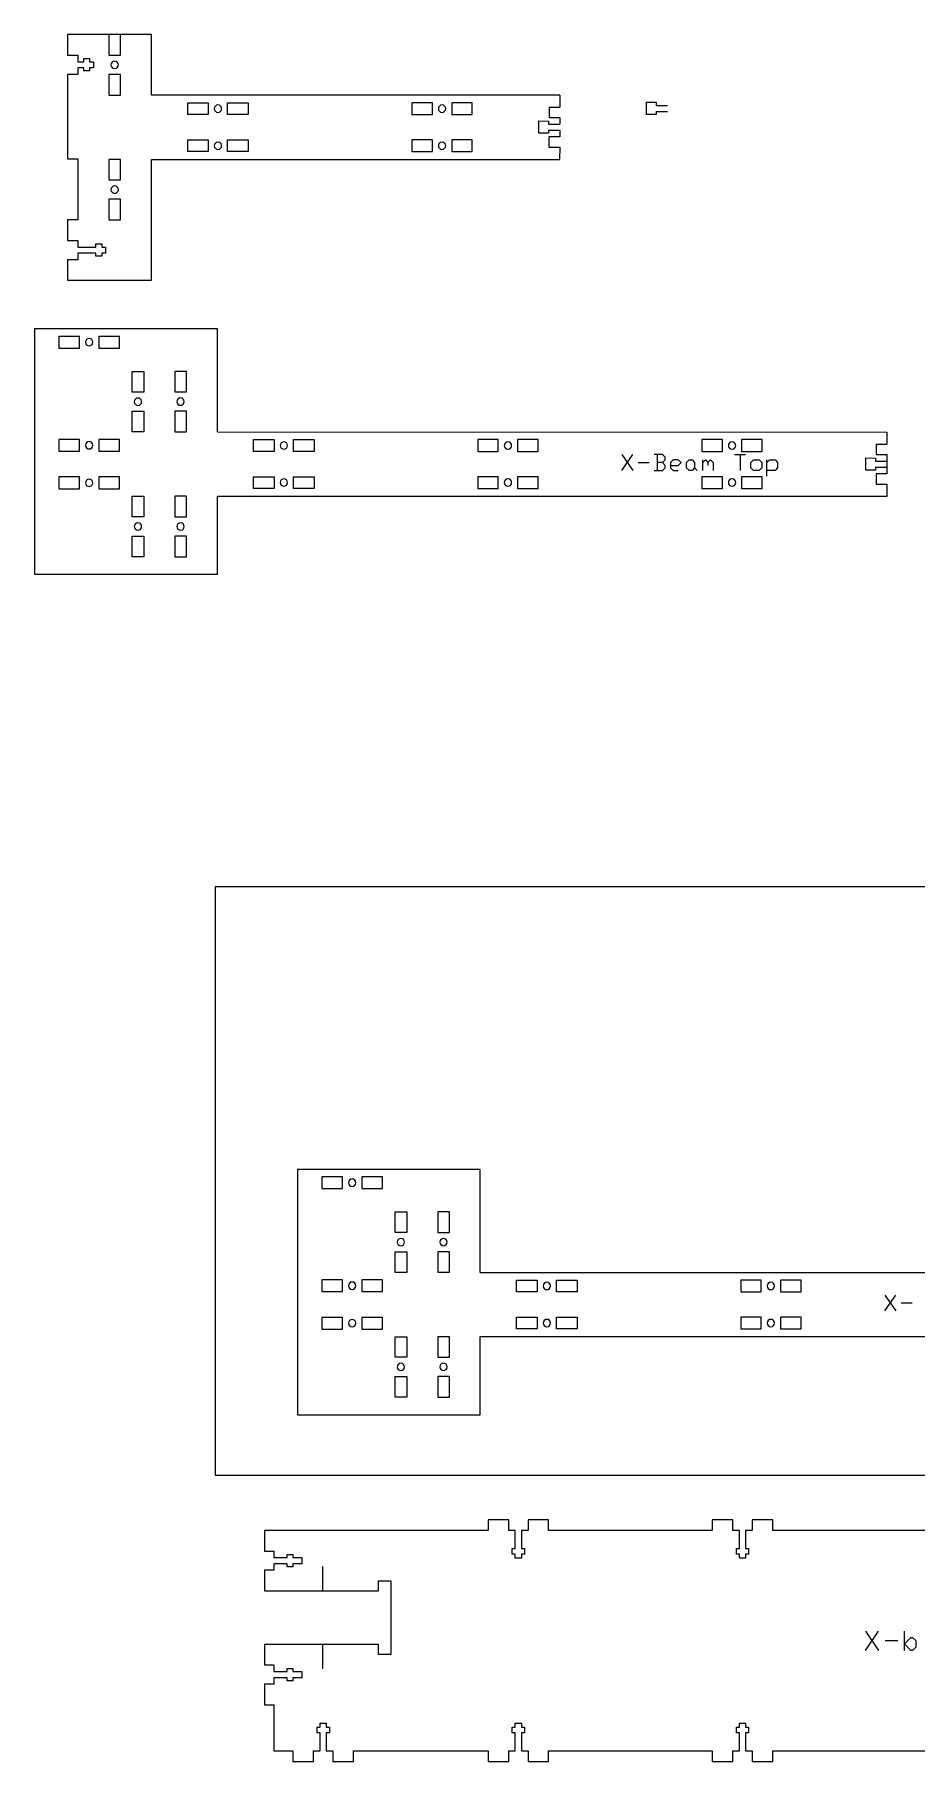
# Model space of a CAD drawing. Header units: inches. Extents: x -3.7 to 37, y -1.7 to 33.5.
# Drawn here: x -3.69 to 14.29, y -1.71 to 33.51 of the extents above; entities that cross this region are included whole.
import ezdxf

# ---------------------------------------------------------------- set-up
doc = ezdxf.new("R2010")
doc.units = ezdxf.units.IN
doc.header["$MEASUREMENT"] = 0
doc.layers.get('0').update_dxf_attribs({"linetype": 'CONTINUOUS', "true_color": 0xffffff})
doc.layers.add('CUT_SHEET_5', color=179, linetype='CONTINUOUS', true_color=0x131326)

# ---------------------------------------------------------------- blocks, each defined once
blk = doc.blocks.new('BORDER')
for p, q in [((24, 0), (0, 0)), ((0, 0), (0, -12)), ((24, -12), (24, 0)), ((0, -12), (24, -12))]:
    blk.add_line(p, q)
blk = doc.blocks.new('x_beam_top_L')
at = {"layer": 'CUT_SHEET_5', "color": 3, "lineweight": 15, "true_color": 0x00ff00}
for p, q in [((3.728, 0), (0, 0)), ((0, 0), (0, -5.003)), ((3.728, -2.099), (3.728, 0)), ((3.728, -2.099), (17.377, -2.103)), ((17.377, -2.103), (17.377, -2.351)), ((16.949, -2.881), (16.949, -2.631)), ((16.949, -2.631), (17.149, -2.632)), ((17.149, -2.632), (17.149, -2.695)), ((17.149, -2.695), (17.377, -2.695)), ((17.377, -2.561), (17.377, -2.695)), ((17.377, -2.695), (17.377, -2.821)), ((17.149, -2.882), (16.949, -2.881)), ((17.148, -2.821), (17.377, -2.821)), ((17.149, -2.821), (17.149, -2.882)), ((17.376, -3.164), (17.376, -3.411)), ((17.377, -2.821), (17.377, -2.954)), ((3.728, -5.003), (3.728, -3.411)), ((3.728, -3.411), (17.376, -3.411)), ((17.376, -3.411), (17.376, -3.414)), ((0, -5.003), (3.728, -5.003))]:
    blk.add_line(p, q, dxfattribs=at)
at = {"layer": 'CUT_SHEET_5', "color": 1, "lineweight": 15, "true_color": 0xff0000}
for p, q in [((0.918, -0.151), (0.498, -0.151)), ((0.498, -0.151), (0.498, -0.391)), ((0.918, -0.391), (0.918, -0.151)), ((1.731, -0.151), (1.311, -0.151)), ((1.311, -0.151), (1.311, -0.391)), ((1.731, -0.391), (1.731, -0.151)), ((0.498, -0.391), (0.918, -0.391)), ((1.311, -0.391), (1.731, -0.391)), ((1.989, -1.286), (1.989, -0.866)), ((1.989, -0.866), (2.229, -0.866)), ((2.229, -0.866), (2.229, -1.286)), ((3.098, -0.865), (2.858, -0.865)), ((2.858, -0.865), (2.858, -1.285)), ((3.098, -1.285), (3.098, -0.865)), ((2.229, -1.286), (1.989, -1.286)), ((2.858, -1.285), (3.098, -1.285)), ((1.989, -2.099), (1.989, -1.679)), ((1.989, -1.679), (2.229, -1.679)), ((2.229, -1.679), (2.229, -2.099)), ((3.098, -1.679), (2.858, -1.679)), ((2.858, -1.679), (2.858, -2.098)), ((3.098, -2.098), (3.098, -1.679)), ((2.229, -2.099), (1.989, -2.099)), ((2.858, -2.098), (3.098, -2.098)), ((0.918, -2.252), (0.498, -2.252)), ((0.498, -2.252), (0.498, -2.492)), ((0.918, -2.492), (0.918, -2.252)), ((1.731, -2.252), (1.311, -2.252)), ((1.311, -2.252), (1.311, -2.492)), ((1.731, -2.492), (1.731, -2.252)), ((4.467, -2.257), (4.887, -2.257)), ((4.467, -2.497), (4.467, -2.257)), ((4.887, -2.257), (4.887, -2.497)), ((5.281, -2.257), (5.7, -2.257)), ((5.281, -2.497), (5.281, -2.257)), ((5.7, -2.257), (5.7, -2.497)), ((9.456, -2.257), (9.036, -2.257)), ((9.036, -2.257), (9.036, -2.497)), ((9.456, -2.497), (9.456, -2.257)), ((10.269, -2.257), (9.85, -2.257)), ((9.85, -2.257), (9.85, -2.497)), ((10.269, -2.497), (10.269, -2.257)), ((14.025, -2.257), (13.605, -2.257)), ((13.605, -2.257), (13.605, -2.497)), ((14.025, -2.497), (14.025, -2.257)), ((14.838, -2.257), (14.418, -2.257)), ((14.418, -2.257), (14.418, -2.497)), ((14.838, -2.497), (14.838, -2.257)), ((17.162, -2.351), (17.162, -2.561)), ((17.162, -2.351), (17.377, -2.351)), ((0.498, -2.492), (0.918, -2.492)), ((1.311, -2.492), (1.731, -2.492)), ((4.887, -2.497), (4.467, -2.497)), ((5.7, -2.497), (5.281, -2.497)), ((9.036, -2.497), (9.456, -2.497)), ((9.85, -2.497), (10.269, -2.497)), ((13.605, -2.497), (14.025, -2.497)), ((14.418, -2.497), (14.838, -2.497)), ((17.162, -2.561), (17.376, -2.561)), ((0.918, -3.018), (0.498, -3.018)), ((0.498, -3.018), (0.498, -3.258)), ((0.918, -3.258), (0.918, -3.018)), ((1.731, -3.018), (1.311, -3.018)), ((1.311, -3.018), (1.311, -3.258)), ((1.731, -3.258), (1.731, -3.018)), ((4.467, -3.253), (4.467, -3.013)), ((4.467, -3.013), (4.887, -3.013)), ((4.887, -3.013), (4.887, -3.253)), ((5.281, -3.253), (5.281, -3.013)), ((5.281, -3.013), (5.7, -3.013)), ((5.7, -3.013), (5.7, -3.253)), ((9.456, -3.013), (9.036, -3.013)), ((9.036, -3.013), (9.036, -3.253)), ((9.456, -3.253), (9.456, -3.013)), ((10.269, -3.013), (9.849, -3.013)), ((9.849, -3.013), (9.849, -3.253)), ((10.269, -3.253), (10.269, -3.013)), ((14.025, -3.013), (13.605, -3.013)), ((13.605, -3.013), (13.605, -3.253)), ((14.025, -3.253), (14.025, -3.013)), ((14.838, -3.013), (14.418, -3.013)), ((14.418, -3.013), (14.418, -3.253)), ((14.838, -3.253), (14.838, -3.013)), ((17.158, -2.955), (17.158, -3.164)), ((17.373, -2.955), (17.158, -2.955)), ((17.158, -3.164), (17.376, -3.164)), ((0.498, -3.258), (0.918, -3.258)), ((1.311, -3.258), (1.731, -3.258)), ((1.989, -3.832), (1.989, -3.412)), ((1.989, -3.412), (2.229, -3.412)), ((2.229, -3.412), (2.229, -3.832)), ((3.098, -3.411), (2.858, -3.411)), ((2.858, -3.411), (2.858, -3.831)), ((3.098, -3.831), (3.098, -3.411)), ((4.887, -3.253), (4.467, -3.253)), ((5.7, -3.253), (5.281, -3.253)), ((9.036, -3.253), (9.456, -3.253)), ((9.849, -3.253), (10.269, -3.253)), ((13.605, -3.253), (14.025, -3.253)), ((14.418, -3.253), (14.838, -3.253)), ((2.229, -3.832), (1.989, -3.832)), ((2.858, -3.831), (3.098, -3.831)), ((1.989, -4.645), (1.989, -4.225)), ((1.989, -4.225), (2.229, -4.225)), ((2.229, -4.225), (2.229, -4.645)), ((3.098, -4.225), (2.858, -4.225)), ((2.858, -4.225), (2.858, -4.644)), ((2.903, -4.028), (2.903, -4.028)), ((3.098, -4.644), (3.098, -4.225)), ((2.229, -4.645), (1.989, -4.645)), ((2.858, -4.644), (3.098, -4.644))]:
    blk.add_line(p, q, dxfattribs=at)
at = {"layer": 'CUT_SHEET_5', "color": 7, "lineweight": 15, "true_color": 0xffffff}
for p, q in [((11.978, -2.562), (12.197, -2.887)), ((11.978, -2.887), (12.197, -2.562)), ((12.311, -2.721), (12.53, -2.721)), ((12.802, -2.562), (12.636, -2.562)), ((12.696, -2.562), (12.696, -2.887)), ((12.802, -2.721), (12.696, -2.721)), ((12.855, -2.615), (12.802, -2.562)), ((12.802, -2.721), (12.855, -2.668)), ((12.855, -2.781), (12.802, -2.721)), ((12.855, -2.668), (12.855, -2.615)), ((12.855, -2.834), (12.855, -2.781)), ((13.021, -2.668), (12.968, -2.721)), ((12.968, -2.721), (12.968, -2.834)), ((12.968, -2.781), (13.126, -2.781)), ((13.126, -2.668), (13.021, -2.668)), ((13.187, -2.721), (13.126, -2.668)), ((13.126, -2.781), (13.187, -2.721)), ((13.293, -2.721), (13.345, -2.668)), ((13.293, -2.834), (13.293, -2.721)), ((13.345, -2.668), (13.406, -2.668)), ((13.406, -2.668), (13.459, -2.721)), ((13.459, -2.721), (13.459, -2.834)), ((13.625, -2.721), (13.678, -2.668)), ((13.625, -2.887), (13.625, -2.668)), ((13.678, -2.668), (13.731, -2.721)), ((13.731, -2.721), (13.784, -2.668)), ((13.731, -2.721), (13.731, -2.781)), ((13.784, -2.668), (13.836, -2.721)), ((13.836, -2.721), (13.836, -2.887)), ((14.275, -2.562), (14.494, -2.562)), ((14.388, -2.562), (14.388, -2.887)), ((14.607, -2.721), (14.66, -2.668)), ((14.607, -2.834), (14.607, -2.721)), ((14.66, -2.668), (14.773, -2.668)), ((14.773, -2.668), (14.826, -2.721)), ((14.826, -2.721), (14.826, -2.834)), ((14.932, -2.721), (14.985, -2.668)), ((14.932, -3.001), (14.932, -2.668)), ((14.985, -2.668), (15.098, -2.668)), ((15.098, -2.668), (15.151, -2.721)), ((15.151, -2.721), (15.151, -2.834)), ((12.636, -2.887), (12.802, -2.887)), ((12.802, -2.887), (12.855, -2.834)), ((12.968, -2.834), (13.021, -2.887)), ((13.021, -2.887), (13.126, -2.887)), ((13.345, -2.887), (13.293, -2.834)), ((13.406, -2.887), (13.345, -2.887)), ((13.459, -2.834), (13.406, -2.887)), ((13.459, -2.834), (13.512, -2.887)), ((14.66, -2.887), (14.607, -2.834)), ((14.773, -2.887), (14.66, -2.887)), ((14.826, -2.834), (14.773, -2.887)), ((15.098, -2.887), (14.932, -2.887)), ((15.151, -2.834), (15.098, -2.887))]:
    blk.add_line(p, q, dxfattribs=at)
at = {"layer": 'CUT_SHEET_5', "color": 1, "lineweight": 15, "true_color": 0xff0000}
for points in [[(1.114, -0.196), (1.073, -0.196), (1.039, -0.229), (1.039, -0.271)], [(1.039, -0.271), (1.039, -0.312), (1.073, -0.346), (1.114, -0.346)], [(1.189, -0.271), (1.189, -0.229), (1.156, -0.196), (1.114, -0.196)], [(1.114, -0.346), (1.156, -0.346), (1.189, -0.312), (1.189, -0.271)], [(2.109, -1.408), (2.067, -1.408), (2.034, -1.441), (2.034, -1.483)], [(2.184, -1.483), (2.184, -1.441), (2.15, -1.408), (2.109, -1.408)], [(2.978, -1.407), (2.937, -1.407), (2.903, -1.441), (2.903, -1.482)], [(3.053, -1.482), (3.053, -1.441), (3.02, -1.407), (2.978, -1.407)], [(2.034, -1.483), (2.034, -1.524), (2.067, -1.558), (2.109, -1.558)], [(2.109, -1.558), (2.15, -1.558), (2.184, -1.524), (2.184, -1.483)], [(2.903, -1.482), (2.903, -1.523), (2.937, -1.557), (2.978, -1.557)], [(2.978, -1.557), (3.02, -1.557), (3.053, -1.523), (3.053, -1.482)], [(1.114, -2.297), (1.073, -2.297), (1.039, -2.33), (1.039, -2.372)], [(1.039, -2.372), (1.039, -2.413), (1.073, -2.447), (1.114, -2.447)], [(1.189, -2.372), (1.189, -2.33), (1.156, -2.297), (1.114, -2.297)], [(1.114, -2.447), (1.156, -2.447), (1.189, -2.413), (1.189, -2.372)], [(5.084, -2.302), (5.042, -2.302), (5.009, -2.336), (5.009, -2.377)], [(5.009, -2.377), (5.009, -2.418), (5.042, -2.452), (5.084, -2.452)], [(5.159, -2.377), (5.159, -2.336), (5.125, -2.302), (5.084, -2.302)], [(5.084, -2.452), (5.125, -2.452), (5.159, -2.418), (5.159, -2.377)], [(9.653, -2.302), (9.611, -2.302), (9.578, -2.336), (9.578, -2.377)], [(9.578, -2.377), (9.578, -2.418), (9.611, -2.452), (9.653, -2.452)], [(9.728, -2.377), (9.728, -2.336), (9.694, -2.302), (9.653, -2.302)], [(9.653, -2.452), (9.694, -2.452), (9.728, -2.418), (9.728, -2.377)], [(14.222, -2.302), (14.18, -2.302), (14.147, -2.336), (14.147, -2.377)], [(14.147, -2.377), (14.147, -2.418), (14.18, -2.452), (14.222, -2.452)], [(14.297, -2.377), (14.297, -2.336), (14.263, -2.302), (14.222, -2.302)], [(14.222, -2.452), (14.263, -2.452), (14.297, -2.418), (14.297, -2.377)], [(1.114, -3.063), (1.073, -3.063), (1.039, -3.097), (1.039, -3.138)], [(1.039, -3.138), (1.039, -3.179), (1.073, -3.213), (1.114, -3.213)], [(1.189, -3.138), (1.189, -3.097), (1.156, -3.063), (1.114, -3.063)], [(1.114, -3.213), (1.156, -3.213), (1.189, -3.179), (1.189, -3.138)], [(5.084, -3.058), (5.042, -3.058), (5.009, -3.091), (5.009, -3.133)], [(5.009, -3.133), (5.009, -3.174), (5.042, -3.208), (5.084, -3.208)], [(5.159, -3.133), (5.159, -3.091), (5.125, -3.058), (5.084, -3.058)], [(5.084, -3.208), (5.125, -3.208), (5.159, -3.174), (5.159, -3.133)], [(9.653, -3.058), (9.611, -3.058), (9.578, -3.091), (9.578, -3.133)], [(9.578, -3.133), (9.578, -3.174), (9.611, -3.208), (9.653, -3.208)], [(9.728, -3.133), (9.728, -3.091), (9.694, -3.058), (9.653, -3.058)], [(9.653, -3.208), (9.694, -3.208), (9.728, -3.174), (9.728, -3.133)], [(14.222, -3.058), (14.18, -3.058), (14.147, -3.091), (14.147, -3.133)], [(14.147, -3.133), (14.147, -3.174), (14.18, -3.208), (14.222, -3.208)], [(14.297, -3.133), (14.297, -3.091), (14.263, -3.058), (14.222, -3.058)], [(14.222, -3.208), (14.263, -3.208), (14.297, -3.174), (14.297, -3.133)], [(2.109, -3.954), (2.067, -3.954), (2.034, -3.987), (2.034, -4.028)], [(2.034, -4.028), (2.034, -4.07), (2.067, -4.103), (2.109, -4.103)], [(2.184, -4.028), (2.184, -3.987), (2.15, -3.954), (2.109, -3.954)], [(2.109, -4.103), (2.15, -4.103), (2.184, -4.07), (2.184, -4.028)], [(2.978, -3.953), (2.937, -3.953), (2.903, -3.986), (2.903, -4.028)], [(2.903, -4.028), (2.903, -4.069), (2.937, -4.103), (2.978, -4.103)], [(3.053, -4.028), (3.053, -3.986), (3.02, -3.953), (2.978, -3.953)], [(2.978, -4.103), (3.02, -4.103), (3.053, -4.069), (3.053, -4.028)]]:
    blk.add_open_spline(points, degree=3, dxfattribs=at)
blk = doc.blocks.new('x_bot_right')
at = {"layer": 'CUT_SHEET_5', "color": 3, "lineweight": 15, "true_color": 0x00ff00}
for p, q in [((1.714, 0), (0, 0)), ((0, 0), (0, -0.42)), ((1.714, -1.234), (1.714, 0)), ((1.084, -0.001), (0.845, -0.001)), ((0, -0.42), (0.215, -0.42)), ((0.215, -0.42), (0.215, -0.554)), ((0.215, -0.554), (0.333, -0.554)), ((0.333, -0.679), (0.215, -0.679)), ((0.215, -0.679), (0.215, -0.813)), ((0.333, -0.554), (0.333, -0.492)), ((0.333, -0.492), (0.451, -0.492)), ((0.333, -0.741), (0.333, -0.679)), ((0.451, -0.492), (0.451, -0.554)), ((0.451, -0.554), (0.53, -0.554)), ((0.53, -0.679), (0.451, -0.679)), ((0.451, -0.679), (0.451, -0.741)), ((0.53, -0.554), (0.53, -0.679)), ((0.215, -0.813), (0, -0.813)), ((0, -0.813), (0, -2.538)), ((0.451, -0.741), (0.333, -0.741)), ((5.355, -1.234), (1.714, -1.234)), ((10.039, -1.234), (5.355, -1.234)), ((10.039, -1.234), (10.038, -1.483)), ((9.823, -1.482), (9.823, -1.692)), ((9.823, -1.482), (10.038, -1.483)), ((9.823, -1.692), (10.038, -1.692)), ((10.038, -1.692), (10.038, -1.827)), ((9.611, -2.013), (9.611, -1.763)), ((9.611, -1.763), (9.81, -1.764)), ((9.81, -2.014), (9.611, -2.013)), ((9.81, -1.764), (9.81, -1.827)), ((9.81, -1.827), (10.038, -1.827)), ((9.81, -1.953), (10.038, -1.953)), ((9.81, -1.953), (9.81, -2.014)), ((9.819, -2.086), (9.819, -2.296)), ((10.034, -2.086), (9.819, -2.086)), ((10.038, -1.953), (10.038, -2.086)), ((9.819, -2.296), (10.038, -2.296)), ((10.038, -2.296), (10.037, -2.546)), ((0, -2.538), (0.215, -2.538)), ((0.215, -2.538), (0.215, -3.78)), ((1.714, -3.78), (1.714, -2.546)), ((1.714, -2.546), (5.355, -2.546)), ((5.355, -2.546), (10.037, -2.546)), ((0.215, -3.78), (0, -3.78)), ((0, -3.78), (0, -4.2)), ((1.714, -5.013), (1.714, -3.78)), ((0, -4.2), (0.215, -4.2)), ((0.215, -4.2), (0.215, -4.334)), ((0.215, -4.334), (0.583, -4.334)), ((0.583, -4.46), (0.215, -4.46)), ((0.215, -4.46), (0.215, -4.593)), ((0.583, -4.334), (0.583, -4.272)), ((0.583, -4.272), (0.701, -4.272)), ((0.583, -4.522), (0.583, -4.46)), ((0.701, -4.522), (0.583, -4.522)), ((0.701, -4.272), (0.701, -4.334)), ((0.701, -4.334), (0.78, -4.334)), ((0.78, -4.46), (0.701, -4.46)), ((0.701, -4.46), (0.701, -4.522)), ((0.78, -4.334), (0.78, -4.46)), ((0.215, -4.593), (0, -4.593)), ((0, -4.593), (0, -5.013)), ((0, -5.013), (1.714, -5.013))]:
    blk.add_line(p, q, dxfattribs=at)
at = {"layer": 'CUT_SHEET_5', "color": 1, "lineweight": 15, "true_color": 0xff0000}
for p, q in [((0.845, -0.001), (0.845, -0.42)), ((1.084, -0.42), (1.084, -0.001)), ((0.845, -0.42), (1.084, -0.42)), ((1.084, -0.814), (0.845, -0.814)), ((0.845, -0.814), (0.845, -1.234)), ((1.084, -1.234), (1.084, -0.814)), ((0.845, -1.234), (1.084, -1.234)), ((2.454, -1.392), (2.873, -1.392)), ((2.454, -1.632), (2.454, -1.392)), ((2.873, -1.392), (2.873, -1.632)), ((3.267, -1.392), (3.687, -1.392)), ((3.267, -1.632), (3.267, -1.392)), ((3.687, -1.392), (3.687, -1.632)), ((7.442, -1.392), (7.022, -1.392)), ((7.022, -1.392), (7.022, -1.632)), ((7.442, -1.632), (7.442, -1.392)), ((8.255, -1.392), (7.836, -1.392)), ((7.836, -1.392), (7.836, -1.632)), ((8.255, -1.632), (8.255, -1.392)), ((2.873, -1.632), (2.454, -1.632)), ((3.687, -1.632), (3.267, -1.632)), ((7.022, -1.632), (7.442, -1.632)), ((7.836, -1.632), (8.255, -1.632)), ((2.454, -2.388), (2.454, -2.148)), ((2.454, -2.148), (2.873, -2.148)), ((2.873, -2.388), (2.454, -2.388)), ((2.873, -2.148), (2.873, -2.388)), ((3.267, -2.388), (3.267, -2.148)), ((3.267, -2.148), (3.687, -2.148)), ((3.687, -2.388), (3.267, -2.388)), ((3.687, -2.148), (3.687, -2.388)), ((7.442, -2.148), (7.022, -2.148)), ((7.022, -2.148), (7.022, -2.388)), ((7.022, -2.388), (7.442, -2.388)), ((7.442, -2.388), (7.442, -2.148)), ((8.255, -2.148), (7.836, -2.148)), ((7.836, -2.148), (7.836, -2.388)), ((7.836, -2.388), (8.255, -2.388)), ((8.255, -2.388), (8.255, -2.148)), ((1.084, -2.547), (0.845, -2.547)), ((0.845, -2.547), (0.845, -2.966)), ((1.084, -2.966), (1.084, -2.547)), ((0.845, -2.966), (1.084, -2.966)), ((1.084, -3.36), (0.845, -3.36)), ((0.845, -3.36), (0.845, -3.78)), ((1.084, -3.78), (1.084, -3.36)), ((0.845, -3.78), (1.084, -3.78))]:
    blk.add_line(p, q, dxfattribs=at)
for points in [[(0.964, -0.542), (0.923, -0.542), (0.889, -0.576), (0.889, -0.617)], [(0.889, -0.617), (0.889, -0.659), (0.923, -0.692), (0.964, -0.692)], [(1.039, -0.617), (1.039, -0.576), (1.006, -0.542), (0.964, -0.542)], [(0.964, -0.692), (1.006, -0.692), (1.039, -0.659), (1.039, -0.617)], [(3.07, -1.437), (3.029, -1.437), (2.995, -1.471), (2.995, -1.512)], [(2.995, -1.512), (2.995, -1.554), (3.029, -1.587), (3.07, -1.587)], [(3.145, -1.512), (3.145, -1.471), (3.111, -1.437), (3.07, -1.437)], [(3.07, -1.587), (3.111, -1.587), (3.145, -1.554), (3.145, -1.512)], [(7.639, -1.437), (7.598, -1.437), (7.564, -1.471), (7.564, -1.512)], [(7.564, -1.512), (7.564, -1.554), (7.598, -1.587), (7.639, -1.587)], [(7.714, -1.512), (7.714, -1.471), (7.68, -1.437), (7.639, -1.437)], [(7.639, -1.587), (7.68, -1.587), (7.714, -1.554), (7.714, -1.512)], [(3.07, -2.193), (3.029, -2.193), (2.995, -2.227), (2.995, -2.268)], [(2.995, -2.268), (2.995, -2.309), (3.029, -2.343), (3.07, -2.343)], [(3.145, -2.268), (3.145, -2.227), (3.111, -2.193), (3.07, -2.193)], [(3.07, -2.343), (3.111, -2.343), (3.145, -2.309), (3.145, -2.268)], [(7.639, -2.193), (7.598, -2.193), (7.564, -2.227), (7.564, -2.268)], [(7.564, -2.268), (7.564, -2.309), (7.598, -2.343), (7.639, -2.343)], [(7.714, -2.268), (7.714, -2.227), (7.68, -2.193), (7.639, -2.193)], [(7.639, -2.343), (7.68, -2.343), (7.714, -2.309), (7.714, -2.268)], [(0.964, -3.088), (0.923, -3.088), (0.889, -3.122), (0.889, -3.163)], [(0.889, -3.163), (0.889, -3.204), (0.923, -3.238), (0.964, -3.238)], [(1.039, -3.163), (1.039, -3.122), (1.006, -3.088), (0.964, -3.088)], [(0.964, -3.238), (1.006, -3.238), (1.039, -3.204), (1.039, -3.163)]]:
    blk.add_open_spline(points, degree=3, dxfattribs=at)

msp = doc.modelspace()

# ---------------------------------------------------------------- linework, layer by layer
at = {"layer": 'CUT_SHEET_5', "color": 3, "lineweight": 15, "true_color": 0x00ff00}
for p, q in [((8.786, 31.875), (8.786, 32.125)), ((8.786, 32.125), (8.985, 32.125)), ((8.985, 32.125), (8.985, 32.061)), ((8.985, 32.061), (9.214, 32.062)), ((8.985, 31.875), (8.786, 31.875)), ((8.985, 31.936), (9.214, 31.936)), ((8.985, 31.936), (8.985, 31.875)), ((5.4, 10.363), (1.673, 10.363)), ((1.673, 10.363), (1.673, 5.359)), ((5.4, 8.263), (5.4, 10.363)), ((5.4, 8.263), (19.05, 8.26)), ((5.4, 5.359), (5.4, 6.952)), ((5.4, 6.952), (19.049, 6.952)), ((1.673, 5.359), (5.4, 5.359)), ((5.98, 3.215), (5.56, 3.215)), ((5.56, 3.215), (5.56, 3)), ((5.98, 3), (5.98, 3.215)), ((6.793, 3.215), (6.374, 3.215)), ((6.374, 3.215), (6.374, 3)), ((6.793, 3), (6.793, 3.215)), ((10.549, 3.215), (10.129, 3.215)), ((10.129, 3.215), (10.129, 3)), ((10.549, 3), (10.549, 3.215)), ((11.362, 3.215), (10.943, 3.215)), ((10.943, 3.215), (10.943, 3)), ((11.362, 3), (11.362, 3.215)), ((1, 3), (1, 2.58)), ((5.56, 3), (1, 3)), ((6.114, 3), (5.98, 3)), ((6.114, 2.632), (6.114, 3)), ((6.374, 3), (6.24, 3)), ((6.24, 3), (6.24, 2.632)), ((10.129, 3), (6.793, 3)), ((10.683, 3), (10.549, 3)), ((10.683, 2.632), (10.683, 3)), ((10.943, 3), (10.809, 3)), ((10.809, 3), (10.809, 2.632)), ((14.698, 3), (11.362, 3)), ((1, 2.58), (1.193, 2.58)), ((1.193, 2.58), (1.193, 2.446)), ((1.461, 2.446), (1.461, 2.508)), ((1.461, 2.508), (1.579, 2.508)), ((1.579, 2.508), (1.579, 2.446)), ((6.052, 2.514), (6.052, 2.632)), ((6.052, 2.632), (6.114, 2.632)), ((6.114, 2.514), (6.052, 2.514)), ((6.114, 2.435), (6.114, 2.514)), ((6.24, 2.632), (6.302, 2.632)), ((6.302, 2.514), (6.24, 2.514)), ((6.24, 2.514), (6.24, 2.435)), ((6.302, 2.632), (6.302, 2.514)), ((10.621, 2.514), (10.621, 2.632)), ((10.621, 2.632), (10.683, 2.632)), ((10.683, 2.514), (10.621, 2.514)), ((10.683, 2.435), (10.683, 2.514)), ((10.809, 2.632), (10.871, 2.632)), ((10.871, 2.514), (10.809, 2.514)), ((10.809, 2.514), (10.809, 2.435)), ((10.871, 2.632), (10.871, 2.514)), ((1.193, 2.187), (1, 2.187)), ((1, 2.187), (1, 1.767)), ((1.193, 2.446), (1.461, 2.446)), ((1.461, 2.321), (1.193, 2.321)), ((1.193, 2.321), (1.193, 2.187)), ((1.461, 2.259), (1.461, 2.321)), ((1.579, 2.259), (1.461, 2.259)), ((1.579, 2.446), (1.758, 2.446)), ((1.758, 2.321), (1.579, 2.321)), ((1.579, 2.321), (1.579, 2.259)), ((1.758, 2.446), (1.758, 2.321)), ((6.24, 2.435), (6.114, 2.435)), ((10.809, 2.435), (10.683, 2.435)), ((1, 1.767), (1.193, 1.767)), ((1.193, 1.767), (1.193, 1.766)), ((1.193, 1.766), (3.322, 1.766)), ((3.322, 1.766), (3.322, 1.971)), ((3.322, 1.971), (3.562, 1.971)), ((3.562, 1.971), (3.572, 1.971)), ((3.572, 1.971), (3.577, 1.971)), ((3.577, 1.971), (3.577, 0.472)), ((1.193, 0.676), (1, 0.676)), ((1, 0.676), (1, 0.257)), ((3.322, 0.677), (1.193, 0.677)), ((1.193, 0.677), (1.193, 0.676)), ((3.322, 0.472), (3.322, 0.677)), ((3.562, 0.472), (3.322, 0.472)), ((3.572, 0.472), (3.562, 0.472)), ((3.577, 0.472), (3.572, 0.472)), ((1, 0.257), (1.193, 0.257)), ((1.193, 0.257), (1.193, 0.123)), ((1.193, 0.123), (1.461, 0.123)), ((1.461, 0.123), (1.461, 0.185)), ((1.461, 0.185), (1.579, 0.185)), ((1.579, 0.185), (1.579, 0.123)), ((1.579, 0.123), (1.758, 0.123)), ((1.758, 0.123), (1.758, -0.003)), ((1.193, -0.137), (1, -0.137)), ((1, -0.137), (1, -0.557)), ((1.461, -0.003), (1.193, -0.003)), ((1.193, -0.003), (1.193, -0.137)), ((1.461, -0.065), (1.461, -0.003)), ((1.579, -0.065), (1.461, -0.065)), ((1.758, -0.003), (1.579, -0.003)), ((1.579, -0.003), (1.579, -0.065)), ((1, -0.557), (1.193, -0.557)), ((1.193, -0.557), (1.193, -1.497)), ((2.072, -1.129), (2.072, -1.011)), ((2.072, -1.011), (2.134, -1.011)), ((2.134, -1.011), (2.134, -0.932)), ((2.134, -0.932), (2.26, -0.932)), ((2.26, -0.932), (2.26, -1.011)), ((2.26, -1.011), (2.322, -1.011)), ((2.322, -1.011), (2.322, -1.129)), ((6.052, -1.129), (6.052, -1.011)), ((6.052, -1.011), (6.114, -1.011)), ((6.114, -1.011), (6.114, -0.932)), ((6.114, -0.932), (6.24, -0.932)), ((6.24, -0.932), (6.24, -1.011)), ((6.24, -1.011), (6.302, -1.011)), ((6.302, -1.011), (6.302, -1.129)), ((10.621, -1.129), (10.621, -1.011)), ((10.621, -1.011), (10.683, -1.011)), ((10.683, -1.011), (10.683, -0.932)), ((10.683, -0.932), (10.809, -0.932)), ((10.809, -0.932), (10.809, -1.011)), ((10.809, -1.011), (10.871, -1.011)), ((10.871, -1.011), (10.871, -1.129)), ((2.134, -1.129), (2.072, -1.129)), ((2.134, -1.497), (2.134, -1.129)), ((2.322, -1.129), (2.26, -1.129)), ((2.26, -1.129), (2.26, -1.497)), ((6.114, -1.129), (6.052, -1.129)), ((6.114, -1.497), (6.114, -1.129)), ((6.302, -1.129), (6.24, -1.129)), ((6.24, -1.129), (6.24, -1.497)), ((10.683, -1.129), (10.621, -1.129)), ((10.683, -1.497), (10.683, -1.129)), ((10.871, -1.129), (10.809, -1.129)), ((10.809, -1.129), (10.809, -1.497)), ((1.193, -1.497), (1.581, -1.497)), ((1.581, -1.497), (1.581, -1.712)), ((1.581, -1.712), (2.001, -1.712)), ((2.001, -1.712), (2.001, -1.497)), ((2.001, -1.497), (2.134, -1.497)), ((2.26, -1.497), (2.394, -1.497)), ((2.394, -1.497), (2.394, -1.712)), ((2.394, -1.712), (2.814, -1.712)), ((2.814, -1.712), (2.814, -1.497)), ((2.814, -1.497), (5.56, -1.497)), ((5.56, -1.497), (5.56, -1.712)), ((5.56, -1.712), (5.98, -1.712)), ((5.98, -1.712), (5.98, -1.497)), ((5.98, -1.497), (6.114, -1.497)), ((6.24, -1.497), (6.374, -1.497)), ((6.374, -1.497), (6.374, -1.712)), ((6.374, -1.712), (6.793, -1.712)), ((6.793, -1.712), (6.793, -1.497)), ((6.793, -1.497), (10.129, -1.497)), ((10.129, -1.497), (10.129, -1.712)), ((10.129, -1.712), (10.549, -1.712)), ((10.549, -1.712), (10.549, -1.497)), ((10.549, -1.497), (10.683, -1.497)), ((10.809, -1.497), (10.943, -1.497)), ((10.943, -1.497), (10.943, -1.712)), ((10.943, -1.712), (11.362, -1.712)), ((11.362, -1.712), (11.362, -1.497)), ((11.362, -1.497), (14.698, -1.497))]:
    msp.add_line(p, q, dxfattribs=at)
at = {"layer": 'CUT_SHEET_5', "color": 1, "lineweight": 15, "true_color": 0xff0000}
for p, q in [((2.59, 10.212), (2.17, 10.212)), ((2.17, 10.212), (2.17, 9.972)), ((2.17, 9.972), (2.59, 9.972)), ((2.59, 9.972), (2.59, 10.212)), ((3.403, 10.212), (2.984, 10.212)), ((2.984, 10.212), (2.984, 9.972)), ((2.984, 9.972), (3.403, 9.972)), ((3.403, 9.972), (3.403, 10.212)), ((3.661, 9.077), (3.661, 9.496)), ((3.661, 9.496), (3.901, 9.496)), ((3.901, 9.496), (3.901, 9.077)), ((4.771, 9.497), (4.531, 9.497)), ((4.531, 9.497), (4.531, 9.077)), ((4.771, 9.077), (4.771, 9.497)), ((3.901, 9.077), (3.661, 9.077)), ((4.531, 9.077), (4.771, 9.077)), ((3.661, 8.263), (3.661, 8.683)), ((3.661, 8.683), (3.901, 8.683)), ((3.901, 8.683), (3.901, 8.263)), ((4.771, 8.684), (4.531, 8.684)), ((4.531, 8.684), (4.531, 8.264)), ((4.771, 8.264), (4.771, 8.684)), ((2.59, 8.111), (2.17, 8.111)), ((2.17, 8.111), (2.17, 7.871)), ((2.59, 7.871), (2.59, 8.111)), ((3.403, 8.111), (2.984, 8.111)), ((2.984, 8.111), (2.984, 7.871)), ((3.403, 7.871), (3.403, 8.111)), ((3.901, 8.263), (3.661, 8.263)), ((4.531, 8.264), (4.771, 8.264)), ((6.14, 8.106), (6.56, 8.106)), ((6.14, 7.866), (6.14, 8.106)), ((6.56, 8.106), (6.56, 7.866)), ((6.953, 8.106), (7.373, 8.106)), ((6.953, 7.866), (6.953, 8.106)), ((7.373, 8.106), (7.373, 7.866)), ((11.129, 8.106), (10.709, 8.106)), ((10.709, 8.106), (10.709, 7.866)), ((11.129, 7.866), (11.129, 8.106)), ((11.942, 8.106), (11.522, 8.106)), ((11.522, 8.106), (11.522, 7.866)), ((11.942, 7.866), (11.942, 8.106)), ((2.17, 7.871), (2.59, 7.871)), ((2.984, 7.871), (3.403, 7.871)), ((6.56, 7.866), (6.14, 7.866)), ((7.373, 7.866), (6.953, 7.866)), ((10.709, 7.866), (11.129, 7.866)), ((11.522, 7.866), (11.942, 7.866)), ((2.59, 7.345), (2.17, 7.345)), ((2.17, 7.345), (2.17, 7.105)), ((2.17, 7.105), (2.59, 7.105)), ((2.59, 7.105), (2.59, 7.345)), ((3.403, 7.345), (2.984, 7.345)), ((2.984, 7.345), (2.984, 7.105)), ((2.984, 7.105), (3.403, 7.105)), ((3.403, 7.105), (3.403, 7.345)), ((6.14, 7.11), (6.14, 7.35)), ((6.14, 7.35), (6.56, 7.35)), ((6.56, 7.11), (6.14, 7.11)), ((6.56, 7.35), (6.56, 7.11)), ((6.953, 7.11), (6.953, 7.35)), ((6.953, 7.35), (7.373, 7.35)), ((7.373, 7.11), (6.953, 7.11)), ((7.373, 7.35), (7.373, 7.11)), ((11.129, 7.35), (10.709, 7.35)), ((10.709, 7.35), (10.709, 7.11)), ((10.709, 7.11), (11.129, 7.11)), ((11.129, 7.11), (11.129, 7.35)), ((11.942, 7.35), (11.522, 7.35)), ((11.522, 7.35), (11.522, 7.11)), ((11.522, 7.11), (11.942, 7.11)), ((11.942, 7.11), (11.942, 7.35)), ((3.661, 6.531), (3.661, 6.951)), ((3.661, 6.951), (3.901, 6.951)), ((3.901, 6.951), (3.901, 6.531)), ((4.771, 6.951), (4.531, 6.951)), ((4.531, 6.951), (4.531, 6.532)), ((4.771, 6.532), (4.771, 6.951)), ((3.901, 6.531), (3.661, 6.531)), ((4.531, 6.532), (4.771, 6.532)), ((3.661, 5.718), (3.661, 6.137)), ((3.661, 6.137), (3.901, 6.137)), ((3.901, 6.137), (3.901, 5.718)), ((4.771, 6.138), (4.531, 6.138)), ((4.531, 6.138), (4.531, 5.718)), ((4.576, 6.335), (4.576, 6.335)), ((4.771, 5.718), (4.771, 6.138)), ((3.901, 5.718), (3.661, 5.718)), ((4.531, 5.718), (4.771, 5.718))]:
    msp.add_line(p, q, dxfattribs=at)
at = {"layer": 'CUT_SHEET_5', "color": 7, "lineweight": 15, "true_color": 0xffffff}
for p, q in [((13.651, 7.8), (13.87, 7.475)), ((13.651, 7.475), (13.87, 7.8)), ((13.983, 7.642), (14.202, 7.642))]:
    msp.add_line(p, q, dxfattribs=at)
at = {"layer": 'CUT_SHEET_5', "color": 7, "lineweight": 15, "true_color": 0x000000}
for p, q in [((2.18, 2.266), (2.18, 1.766)), ((13.257, 0.949), (13.52, 0.554)), ((13.257, 0.554), (13.52, 0.949)), ((13.652, 0.752), (13.915, 0.752)), ((14.047, 0.554), (14.047, 0.949)), ((14.047, 0.686), (14.179, 0.818)), ((14.179, 0.818), (14.212, 0.818)), ((14.212, 0.818), (14.277, 0.752)), ((14.277, 0.752), (14.277, 0.62)), ((2.18, 0.677), (2.18, 0.177)), ((14.179, 0.554), (14.047, 0.686)), ((14.212, 0.554), (14.179, 0.554)), ((14.277, 0.62), (14.212, 0.554))]:
    msp.add_line(p, q, dxfattribs=at)
at = {"layer": 'CUT_SHEET_5', "color": 1, "lineweight": 15, "true_color": 0xff0000}
for points in [[(2.787, 10.167), (2.746, 10.167), (2.712, 10.133), (2.712, 10.092)], [(2.712, 10.092), (2.712, 10.05), (2.746, 10.017), (2.787, 10.017)], [(2.862, 10.092), (2.862, 10.133), (2.828, 10.167), (2.787, 10.167)], [(2.787, 10.017), (2.828, 10.017), (2.862, 10.05), (2.862, 10.092)], [(3.781, 8.955), (3.74, 8.955), (3.706, 8.921), (3.706, 8.88)], [(3.706, 8.88), (3.706, 8.839), (3.74, 8.805), (3.781, 8.805)], [(3.856, 8.88), (3.856, 8.921), (3.823, 8.955), (3.781, 8.955)], [(3.781, 8.805), (3.823, 8.805), (3.856, 8.839), (3.856, 8.88)], [(4.651, 8.956), (4.609, 8.956), (4.576, 8.922), (4.576, 8.881)], [(4.576, 8.881), (4.576, 8.839), (4.609, 8.806), (4.651, 8.806)], [(4.726, 8.881), (4.726, 8.922), (4.692, 8.956), (4.651, 8.956)], [(4.651, 8.806), (4.692, 8.806), (4.726, 8.839), (4.726, 8.881)], [(2.787, 8.066), (2.746, 8.066), (2.712, 8.032), (2.712, 7.991)], [(2.712, 7.991), (2.712, 7.949), (2.746, 7.916), (2.787, 7.916)], [(2.862, 7.991), (2.862, 8.032), (2.828, 8.066), (2.787, 8.066)], [(2.787, 7.916), (2.828, 7.916), (2.862, 7.949), (2.862, 7.991)], [(6.756, 8.061), (6.715, 8.061), (6.681, 8.027), (6.681, 7.986)], [(6.681, 7.986), (6.681, 7.944), (6.715, 7.911), (6.756, 7.911)], [(6.831, 7.986), (6.831, 8.027), (6.798, 8.061), (6.756, 8.061)], [(6.756, 7.911), (6.798, 7.911), (6.831, 7.944), (6.831, 7.986)], [(11.325, 8.061), (11.284, 8.061), (11.25, 8.027), (11.25, 7.986)], [(11.25, 7.986), (11.25, 7.944), (11.284, 7.911), (11.325, 7.911)], [(11.4, 7.986), (11.4, 8.027), (11.367, 8.061), (11.325, 8.061)], [(11.325, 7.911), (11.367, 7.911), (11.4, 7.944), (11.4, 7.986)], [(2.787, 7.3), (2.746, 7.3), (2.712, 7.266), (2.712, 7.225)], [(2.712, 7.225), (2.712, 7.183), (2.746, 7.15), (2.787, 7.15)], [(2.862, 7.225), (2.862, 7.266), (2.828, 7.3), (2.787, 7.3)], [(2.787, 7.15), (2.828, 7.15), (2.862, 7.183), (2.862, 7.225)], [(6.756, 7.305), (6.715, 7.305), (6.682, 7.271), (6.682, 7.23)], [(6.682, 7.23), (6.682, 7.188), (6.715, 7.155), (6.756, 7.155)], [(6.831, 7.23), (6.831, 7.271), (6.798, 7.305), (6.756, 7.305)], [(6.756, 7.155), (6.798, 7.155), (6.831, 7.188), (6.831, 7.23)], [(11.325, 7.305), (11.284, 7.305), (11.25, 7.271), (11.25, 7.23)], [(11.25, 7.23), (11.25, 7.188), (11.284, 7.155), (11.325, 7.155)], [(11.4, 7.23), (11.4, 7.271), (11.367, 7.305), (11.325, 7.305)], [(11.325, 7.155), (11.367, 7.155), (11.4, 7.188), (11.4, 7.23)], [(3.781, 6.409), (3.74, 6.409), (3.706, 6.376), (3.706, 6.334)], [(3.856, 6.334), (3.856, 6.376), (3.823, 6.409), (3.781, 6.409)], [(4.651, 6.41), (4.609, 6.41), (4.576, 6.376), (4.576, 6.335)], [(4.726, 6.335), (4.726, 6.376), (4.692, 6.41), (4.651, 6.41)], [(3.706, 6.334), (3.706, 6.293), (3.74, 6.259), (3.781, 6.259)], [(3.781, 6.259), (3.823, 6.259), (3.856, 6.293), (3.856, 6.334)], [(4.576, 6.335), (4.576, 6.293), (4.609, 6.26), (4.651, 6.26)], [(4.651, 6.26), (4.692, 6.26), (4.726, 6.293), (4.726, 6.335)]]:
    msp.add_open_spline(points, degree=3, dxfattribs=at)

# ---------------------------------------------------------------- block references
msp.add_blockref('BORDER', (-0.007, 16.127))
at = {"layer": 'CUT_SHEET_5'}
for name, p in [('x_bot_right', (-3.019, 33.507)), ('x_beam_top_L', (-3.689, 27.502))]:
    msp.add_blockref(name, p, dxfattribs=at)

doc.saveas('drawing.dxf')
